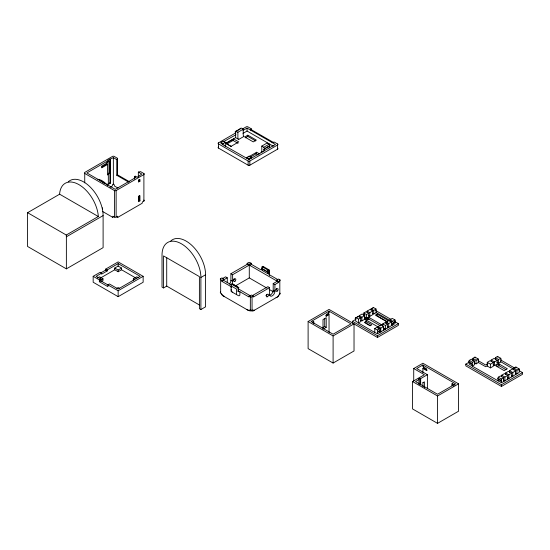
<?xml version="1.0" encoding="UTF-8"?>
<svg xmlns="http://www.w3.org/2000/svg" width="550" height="550" viewBox="0 0 550 550"><rect width="100%" height="100%" fill="white"/><g stroke="black" fill="none" stroke-linecap="round" stroke-linejoin="round"><path stroke-width="0.82" d="M27.596 212.692L66.268 235.022L98.306 216.521L98.237 215.284A27.486 15.867 60 0 0 78.966 184.642A27.486 15.867 60 0 0 59.703 193.036L59.634 194.198L27.596 212.692L27.5 246.421L66.371 268.861L103.104 247.651L103.104 215.593A27.486 15.867 60 0 0 89.918 186.732A27.486 15.867 60 0 0 68.248 181.809M231.124 285.966L236.466 289.018L236.438 294.546M102.499 211.42L112.716 217.319L112.929 216.212L114.421 217.071A1.21 0.694 0 0 0 116.132 217.071L117.624 216.212L117.838 217.319L142.182 203.266L142.395 201.905L143.894 201.046L143.894 173.546L140.58 171.634L138.339 172.067L138.339 177.011M468.786 361.783L471.989 363.632L472.416 365.977L469.219 364.127L468.786 361.783L469.219 360.429L471.35 359.198L474.554 361.047L474.554 364.746L472.203 366.101L501.462 382.745L505.092 380.896L503.601 380.036M471.989 363.632L472.416 362.278L474.554 361.047M498.259 380.896L497.832 378.551L498.259 377.197L500.397 375.966L503.601 377.816L503.601 381.514M501.462 382.745L501.036 380.401L501.462 379.046L503.601 377.816M513.741 369.737L513.741 368.259L515.879 367.022L519.083 368.871L519.509 369.737L519.083 372.577L512.786 376.214L512.786 372.515L509.582 370.666L509.582 372.879M277.832 279.606L269.356 274.711A1.21 0.694 0 0 1 269.356 273.728L267.754 273.666L267.754 272.181L261.669 268.421L263.161 266.454L268.668 269.631M267.754 272.181L267.004 271.507L268.503 269.534A1.21 0.694 60 0 1 269.356 271.012L269.032 273.914M233.578 138.923L225.892 143.358L231.069 146.348L238.762 141.907L233.578 138.923L232.836 140.339L238.012 143.33M259.607 153.945L256.644 152.24L255.901 153.656L258.115 154.935M128.672 182.146L116.772 175.278L116.772 159.617L117.521 158.317L114.208 156.406A1.21 0.694 0 0 0 112.502 156.406L84.734 172.439A1.21 0.694 0 0 0 84.734 173.422L84.734 182.834M242.557 128.961L246.208 126.851A1.21 0.694 0 0 1 247.919 126.851L251.226 128.762L250.477 130.061L251.226 129.628L273.549 142.512M101.791 167.028L106.838 164.113L107.484 164.484L107.484 174.873L109.828 172.253L109.828 161.404L107.8 160.229L113.355 157.644L116.772 159.617M107.484 174.873L109.828 172.253M269.197 295.233A3.774 2.179 -60 0 0 273.199 290.249L273.199 283.587L276.829 281.497L276.829 280.012L278.541 279.029L279.819 279.764L279.819 294.071L277.468 296.904L254.403 310.221A5.459 3.149 60 0 1 252.436 310.826M223.774 141.529L235.847 134.805L235.208 131.849L241.189 128.026L243.217 129.195L243.217 134.867A1.21 0.694 60 0 0 244.069 136.345L238.734 139.432L235.634 137.637L225.259 143.632M225.28 146.211L225.28 142.264L223.039 143.557L222.826 144.671L248.985 159.528L264.041 151.078L263.828 149.476L264.468 148.741L269.809 145.654L269.163 144.176L267.135 143.007L261.8 146.087L261.8 151.759A1.21 0.694 60 0 1 260.947 152.254L262.281 151.484M263.828 149.476L269.809 145.654M355.871 317.597L358.545 319.144L358.545 322.843L355.871 321.296L355.231 318.34L358.167 316.278L360.841 317.817L360.841 321.516L358.332 322.967L374.564 332.337L377.444 333.754L381.019 331.932L379.473 331.038M357.527 317.013L358.167 316.278M376.056 312.73L376.056 309.031L373.388 307.491L370.453 309.554L372.171 308.564M372.749 308.227L373.388 307.491M377.444 333.754L377.444 332.276L380.38 330.206L379.741 328.728L377.073 327.188L374.777 328.515L374.777 332.214M377.444 332.276L380.38 330.206M395.594 321.42L394.955 322.163L394.955 323.641L392.659 324.968L392.659 323.489L395.594 321.42L394.955 319.942L392.288 318.402L389.991 319.729L389.991 321.207M109.828 161.404L108.976 161.899L107.484 161.033L86.873 172.934L115.273 189.331L135.884 177.43L134.392 176.571L134.392 179.073M107.484 161.033L107.484 162.759L101.716 166.086L101.716 167.812L107.484 164.484M116.772 175.278L117.521 174.845L129.422 181.713M107.8 184.03L109.938 182.799L110.468 183.102L110.468 159.308M110.468 183.102L108.336 184.339L108.336 174.377M117.961 188.045L114.421 186.003L114.208 184.649L113.355 184.154L112.502 184.649L112.282 186.003L110.076 187.282M134.392 176.571L135.245 176.076L137.273 177.244L141.756 174.041L138.339 172.067M84.734 173.422L114.421 190.561A1.21 0.694 0 0 0 116.132 190.561L143.894 174.536A1.21 0.694 0 0 0 143.894 173.546M139.941 181.191L138.449 182.057L138.449 180.331L139.941 179.465L139.941 181.191L138.978 180.641L138.978 179.486M235.208 131.849L240.549 128.762M272.051 142.512L274.292 142.079L277.606 143.99L277.606 149.167L249.837 165.199A1.21 0.694 0 0 1 248.133 165.199L218.446 148.06L218.446 142.883L235.978 132.756M235.847 131.106L237.882 132.275L243.217 129.195M223.039 144.547L221.011 143.371L221.011 142.388L223.252 141.096L225.28 142.264M243.004 130.426L247.06 128.088L275.468 144.485L263.828 150.954M243.004 133.389L247.06 131.044L273.281 146.183M226.854 144.038L233.049 140.463M66.371 268.861L66.371 236.803L103.104 215.593M247.809 135.176L244.716 136.964L253.254 141.893L256.355 140.106L247.809 135.176L247.809 136.407L255.64 140.931M245.334 137.837L247.809 136.407M138.978 195.869L138.978 200.303L139.411 200.056L139.411 195.766M139.941 200.86L138.449 201.726L138.449 196.542L139.941 195.683L139.941 200.86L138.978 200.303M112.716 217.319L114.098 216.521M261.8 146.087L263.828 147.256L269.163 144.176M246.957 158.359L246.957 157.369L249.198 156.076L251.226 157.245L251.226 158.235M248.958 156.674L256.644 152.24M250.607 156.956L256.114 153.78M246.957 157.369L248.985 158.537L251.226 157.245M218.446 142.883A1.21 0.694 0 0 0 218.446 143.866L248.133 161.006A1.21 0.694 0 0 0 249.837 161.006L277.606 144.98A1.21 0.694 0 0 0 277.606 143.99M93.17 276.32L100.107 272.312L101.606 273.171L101.606 274.161L107.161 270.957L107.161 269.968L118.154 263.622L140.154 276.32L118.154 289.018L109.402 283.965L107.903 284.824L107.903 286.674L99.364 281.744L99.364 279.895L93.17 276.32L93.17 282.239L118.154 296.663L143.144 282.239L143.144 276.32L118.154 261.889L105.662 269.108L105.662 270.091L100.801 272.896M101.606 273.171L96.161 276.32L100.856 279.029L100.856 280.878L99.364 281.744M97.529 277.998L99.578 276.815L102.994 278.788L102.994 280.514L101.626 281.298M100.299 278.121L114.737 269.782L114.737 268.056L118.154 266.083L121.571 268.056L121.571 269.782L136.015 278.121M99.364 279.895L100.856 279.029M100.258 280.363L102.994 278.788M114.737 268.056L118.154 270.029L121.571 268.056M114.737 269.782L118.154 271.755L121.571 269.782M116.792 288.331L118.154 287.54L119.522 288.331M133.32 280.514L133.32 278.788L136.737 276.815L138.105 277.599M100.856 280.878L118.154 290.744L143.144 276.32M163.515 287.959L163.515 255.901L199.396 276.616L199.396 308.674L200.894 309.54L200.894 277.475A27.486 15.867 60 0 0 181.459 243.815A27.486 15.867 60 0 0 162.023 255.035L162.023 287.093L163.515 287.959L166.719 286.11L199.671 305.133M200.894 277.475L205.59 274.766A27.486 15.867 60 0 0 192.404 245.898A27.486 15.867 60 0 0 170.741 240.982M247.019 309.375A4.531 2.612 0 0 0 254.403 310.221L252.058 310.097A1.21 0.694 0 0 1 250.346 310.097L247.995 310.221L223.011 295.797L220.66 292.964L220.66 278.657L221.946 277.915L223.651 278.905L223.651 280.383L230.979 284.618M229.268 284.185A3.774 2.179 -60 0 0 230.911 280.383L230.911 273.728L247.143 264.357L247.143 263.368L248.428 262.632A1.21 0.694 0 0 1 250.133 262.632L251.412 263.368L251.412 264.357L260.597 269.658A1.21 0.694 0 0 0 262.054 269.768M222.667 278.486L225.576 276.808L227.281 277.798L227.281 282.789M223.651 278.905L223.224 279.153L223.651 279.4L221.946 280.383L220.66 279.647A1.21 0.694 0 0 1 220.66 278.657M247.143 263.368L248.854 264.357L251.412 263.368M223.651 279.888L227.281 277.798M230.911 273.728L232.623 274.711L248.854 265.341L248.854 264.357M221.946 280.383L221.946 281.373L223.651 280.383M249.707 264.357L249.707 265.341L251.412 264.357M231.983 284.453L237.318 287.533A1.21 0.694 60 0 1 238.171 289.018L238.171 291.727A1.21 0.694 0 0 1 239.883 291.727L239.869 294.814A2.42 1.396 60 0 1 238.397 295.666L231.131 291.479L231.124 284.948A1.21 0.694 60 0 1 231.983 284.453L232.726 284.02L238.817 287.781L232.726 284.02M235.531 285.856L249.281 277.915L266.949 288.118M262.412 269.101L262.412 270.579L262.838 270.332M237.318 287.533L238.067 287.107M200.894 309.54L205.59 306.824L205.59 274.766M238.171 289.018L238.494 288.832A1.21 0.694 60 0 0 237.641 287.347M238.171 291.727L238.494 288.832M239.883 291.727L249.067 297.028L249.067 296.044L251.632 295.054L253.337 296.044L253.337 297.028L269.569 287.657L269.569 294.319A3.774 2.179 -60 0 0 272.236 295.859A3.774 2.179 -60 0 0 274.911 291.232L274.911 284.577L278.541 282.48L278.541 281.497L276.829 280.507L277.255 280.259L276.829 280.012M252.367 295.618L267.857 286.674L269.569 287.657M249.067 296.044L250.346 296.78A1.21 0.694 0 0 0 252.058 296.78L253.337 296.044M278.541 281.497L279.819 280.754A1.21 0.694 0 0 0 279.819 279.764M308.11 321.502L329.038 309.416L354.028 323.847L354.028 350.969L333.101 363.055L308.11 348.631L308.11 321.502L333.101 335.926L354.028 323.847M329.038 311.142L311.101 321.502L333.101 334.201L351.038 323.847L329.038 311.142L329.038 312.868L326.315 314.442L326.315 316.168L325.676 315.796L328.398 314.229L329.038 314.6L329.038 332.599M312.462 322.444L313.823 321.654L313.823 323.379M326.315 316.168L329.038 314.6M322.795 327.573L324.713 326.466L326.212 327.326L326.212 317.707L323.008 319.557L323.008 328.377M323.008 329.175L326.212 327.326M359.239 317.137L359.239 315.659L362.12 313.995L364.788 315.535L364.788 319.234L378.806 327.326M363.832 315.226L363.832 313.005L366.073 311.712L368.741 313.252L368.741 316.951L367.565 317.632L367.565 319.357L365.86 320.341L365.86 318.615L364.416 317.783M367.139 312.579L367.139 311.094L370.019 309.43L372.694 310.97L372.694 314.669L369.806 316.339L368.473 315.569M355.231 318.34L356.957 317.343M394.701 321.523L398.372 323.641L398.372 325.366L377.444 337.452L352.454 323.029L352.454 321.296L356.063 319.213M363.282 315.047L364.726 314.215M358.545 319.144L360.841 317.817M359.239 315.659L361.907 317.199L364.788 315.535M363.832 313.005L366.499 314.552L368.741 313.252M367.139 311.094L369.806 312.641L372.694 310.97M371.092 308.818L373.759 310.358L376.056 309.031M360.573 320.127L361.907 320.897L364.788 319.234M365.86 318.615L366.499 318.251L366.499 314.552M372.426 313.287L373.759 314.057L376.269 312.606L390.287 320.698M367.565 317.632L368.851 317.384L382.759 325.414M389.173 321.104L377.073 314.119L375.361 315.102L387.461 322.094M367.565 319.357L368.851 319.11L380.566 325.875M366.073 321.454L364.361 322.438L370.129 325.772L371.834 324.782L366.073 321.454L366.073 323.18L370.397 325.676M378.139 328.79L378.139 326.569L381.019 324.906L383.694 326.446L383.694 330.144L380.806 331.808L380.806 328.109L383.694 326.446M382.731 326.136L382.731 323.923L384.973 322.623L387.64 324.163L387.64 327.862L385.399 329.161L383.398 328.006M386.038 323.489L386.038 322.011L388.926 320.341L391.593 321.887L391.593 325.586L388.712 327.25L388.712 323.551L391.593 321.887M374.777 328.515L377.444 330.055L379.741 328.728M382.731 323.923L385.399 325.462L387.64 324.163M389.991 319.729L392.659 321.269L394.955 319.942M392.659 323.489L394.955 322.163M352.454 321.296L377.444 335.727L398.372 323.641M413.724 368.541L422.909 363.241L458.576 383.831L458.576 411.207L437.539 423.356L412.548 408.925L412.548 381.556L424.401 374.708L413.724 368.541L413.724 381.377M418.956 384.388L418.956 379.582L415.539 381.556L437.539 394.254L455.586 383.831L422.909 364.966L416.714 368.541L427.391 374.708L427.391 388.389M422.909 368.424L423.548 368.053L427.178 370.15L426.539 370.514L422.909 368.424L422.909 372.57M427.391 374.708L420.668 378.592L420.028 378.221L418.316 379.211L418.956 379.582M422.909 382.724L424.401 381.858L424.401 387.612M472.849 360.553L472.849 358.332L474.98 357.101L478.184 358.951L478.61 359.81L478.184 362.649M518.829 370.453L522.5 372.577L522.5 374.303L501.462 386.444L465.795 365.853L465.795 364.127L469.329 362.086M472.154 360.456L473.571 359.638M472.849 358.332L476.053 360.181L478.184 358.951M474.127 362.773L476.053 363.88L478.397 362.526L485.657 366.719L487.046 365.915L490.462 367.888L493.35 366.224L493.35 362.526L490.146 360.676L487.259 362.34L487.259 366.039M491.212 361.536L491.212 360.058L494.092 358.394L497.296 360.243L497.296 363.942L494.416 365.606L493.137 364.87M495.378 359.136L495.378 357.651L497.509 356.421L500.713 358.27L501.146 359.136L500.713 361.969M487.884 363.708L485.657 364.994L477.826 360.47M454.857 385.138L451.956 383.467L451.956 385.192L452.595 384.821L452.595 383.666M487.259 362.34L490.462 364.189L493.35 362.526M491.212 360.058L494.416 361.907L497.296 360.243M495.378 357.651L498.582 359.501L500.713 358.27M412.548 381.556L437.539 395.979L458.576 383.831M496.657 362.092L498.582 363.206L500.933 361.845L513.927 369.353M499.008 363.942L495.804 365.791L504.13 370.604L507.334 368.754L499.008 363.942L499.008 365.668L505.952 369.676M497.083 366.781L499.008 365.668M501.676 375.224L504.563 373.56L507.767 375.409L507.767 379.108L504.879 380.772L504.879 377.073L501.676 375.224L501.676 376.702M505.629 372.941L508.509 371.277L511.713 373.127L511.713 376.826L508.832 378.489L508.832 374.791L505.629 372.941L505.629 374.426M509.582 370.666L512.462 368.995L515.666 370.844L515.666 374.543M504.879 377.073L507.767 375.409M508.832 374.791L511.713 373.127M512.786 372.515L515.666 370.844M513.741 368.259L516.945 370.109L519.083 368.871M465.795 364.127L501.462 384.718L522.5 372.577M231.296 146.603L225.892 143.358M221.011 142.388L223.039 143.557M518.231 368.995L519.509 369.737M500.452 359.844L515.151 368.328M515.666 373.065L516.945 373.808L516.945 370.109M511.5 375.471L512.999 376.337L511.713 376.826M507.554 377.754L509.046 378.613L507.767 379.108M469.219 360.429L472.416 362.278M498.259 377.197L501.462 379.046M497.832 378.551L501.036 380.401M469.219 362.649L472.416 364.499M498.259 379.418L501.462 381.267M375.588 310.489L391.022 319.399M387.75 322.011L377.073 315.844L377.073 314.119M391.325 324.197L392.872 325.091L391.593 325.586M386.038 322.011L388.712 323.551M107.484 162.759L106.838 162.387L106.838 164.113M387.372 326.48L388.926 327.374L387.64 327.862M364.499 317.089L366.499 318.251M383.529 328.817L384.973 329.656L383.694 330.144M378.139 326.569L380.806 328.109M262.412 266.881L267.754 269.968M261.669 268.421L267.004 271.507M262.412 270.579L267.754 273.666M139.411 200.056L138.875 199.753L138.875 196.316M249.707 265.341L276.829 281.002M247.143 264.357L248.854 265.341M276.829 281.497L278.541 282.48M329.038 312.868L328.398 312.503L328.398 314.229M451.956 385.192L453.406 386.031M273.199 283.587L274.911 284.577M273.199 290.249L274.911 291.232M269.156 289.396L273.577 291.947M230.911 280.383L232.623 281.373A3.774 2.179 -60 0 1 231.289 284.811M116.346 216.459L117.838 217.319M238.315 288.846L250.044 295.618M221.946 281.373L231.124 286.674A1.21 0.694 0 0 1 231.316 286.818M59.634 194.198L98.306 216.521M133.32 278.788L134.688 279.572M105.662 269.108L107.161 269.968M105.662 270.091L107.161 270.957M269.328 270.009L269.356 275.543M515.879 367.022L516.306 367.888M497.509 356.421L497.942 357.287M474.98 357.101L475.406 357.961M392.659 321.269L393.298 322.747M377.444 330.055L378.084 331.533M263.828 147.256L264.468 148.741M231.124 289.541L231.137 289.774A2.42 1.396 60 0 0 231.254 290.338M66.268 235.022L66.371 236.803M501.462 384.718L501.462 386.444M498.582 359.501L498.582 363.206M494.416 361.907L494.416 365.606M490.462 364.189L490.462 367.888M476.053 360.181L476.053 363.88M437.539 395.979L437.539 423.356M426.539 370.514L426.539 368.789L422.909 366.692L422.909 364.966M423.548 366.328L423.548 368.053M422.909 382.642L422.909 386.753M420.668 378.592L420.668 385.007M420.028 378.221L420.028 384.636M385.399 325.462L385.399 329.161M379.741 330.949L379.741 332.427M377.444 335.727L377.444 337.452M373.759 310.358L373.759 314.057M369.806 312.641L369.806 316.339M368.851 317.384L368.851 319.11M367.991 317.879L367.991 319.605M361.907 317.199L361.907 320.897M333.101 335.926L333.101 363.055M324.713 318.45L324.713 326.466M313.184 321.282L313.184 323.015M269.163 146.396L269.163 147.874M268.18 273.419L268.18 269.72A1.21 0.694 60 0 1 269.032 271.198M261.986 269.844L261.986 267.128A1.21 0.694 60 0 1 262.838 266.633M252.058 296.78L252.058 310.097M251.226 128.762L251.226 129.628M250.346 296.78L250.346 310.097M249.837 161.006L249.837 165.199M249.281 264.11L249.281 277.915M248.985 158.537L248.985 159.528M248.133 161.006L248.133 165.199M247.06 128.088L247.06 131.044M237.882 132.275L237.882 137.947A1.21 0.694 60 0 0 238.734 139.432M235.634 134.681L235.634 137.637M232.623 274.711L232.623 281.373M166.719 257.428L166.719 286.11M139.411 179.451L139.411 181.17M118.154 263.622L118.154 266.083M118.154 270.029L118.154 271.755M118.154 290.744L118.154 296.663M117.521 158.317L117.521 174.845M116.132 190.561L116.132 217.071M114.421 190.561L114.421 217.071M113.355 157.644L113.355 184.154M109.938 158.998L109.938 182.799M108.976 161.899L108.976 172.748M102.465 207.824L102.465 209.55M218.446 148.06A1.21 0.694 0 0 1 218.446 147.077M277.606 148.184A1.21 0.694 0 0 1 277.606 149.167M279.819 293.081A1.21 0.694 0 0 1 279.819 294.071M234.114 278.534A1.513 0.873 -60 0 1 233.454 280.053M220.66 292.964A1.21 0.694 0 0 1 220.66 291.974M278.795 295.054A4.531 2.612 0 0 1 277.468 296.904A5.459 3.149 60 0 1 276.079 297.557M224.482 296.361A4.531 2.612 0 0 1 221.684 293.947M262.309 266.942A1.21 0.694 60 0 1 263.161 266.454M266.709 294.463A1.513 0.873 -60 0 1 265.863 295.707M276.403 288.399A1.513 0.873 -60 0 1 276.368 288.736M276.258 289.101A1.513 0.873 -60 0 1 275.866 289.774M231.316 287.512A1.21 0.694 0 0 1 231.124 287.657M231.454 284.639A1.21 0.694 60 0 1 232.299 284.268M232.389 292.146A2.42 1.396 60 0 1 231.976 291.713M143.894 200.056A1.21 0.694 0 0 1 143.894 201.046M99.825 180.524A15.854 9.158 60 0 1 102.754 182.208M103.235 182.572A15.854 9.158 60 0 1 104.191 183.37M97.852 179.272A15.854 9.158 60 0 1 107.745 185.735M235.036 281.167A1.513 0.873 -60 0 0 235.51 278.829A1.513 0.873 -60 0 0 233.722 280.411A1.513 0.873 -60 0 0 235.036 281.167M267.706 296.581A1.513 0.873 -60 0 0 268.187 294.243A1.513 0.873 -60 0 0 266.399 295.824A1.513 0.873 -60 0 0 267.706 296.581M277.317 291.032A1.513 0.873 -60 0 0 277.798 288.695A1.513 0.873 -60 0 0 276.011 290.276A1.513 0.873 -60 0 0 277.317 291.032"/></g></svg>
